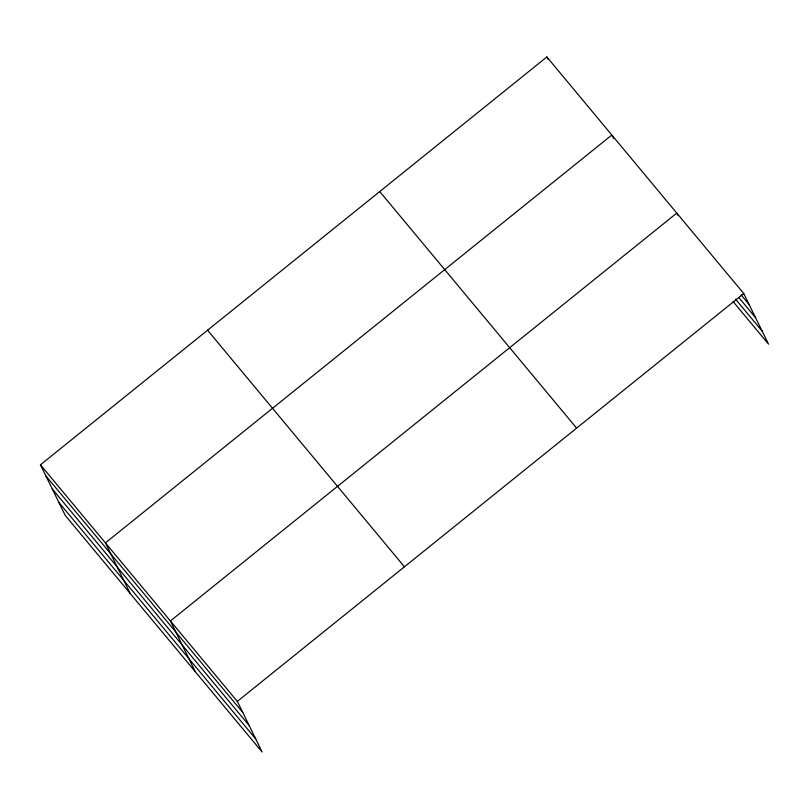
<?xml version="1.0" encoding="UTF-8"?>
<svg xmlns="http://www.w3.org/2000/svg" width="809" height="809" viewBox="0 0 809 809"><rect width="100%" height="100%" fill="white"/><g stroke="black" fill="none" stroke-linecap="round" stroke-linejoin="round"><path stroke-width="1.21" d="M40.45 464.811L237.33 701.393L262.146 752.046L65.266 515.464L40.45 464.811L546.854 56.954L743.734 293.536L768.55 344.189L733.065 301.545M237.33 701.393L743.734 293.536M741.095 294.911L749.164 304.609M738.627 297.318L755.555 317.664M735.533 299.148L762.149 331.124M379.745 191.551L576.625 428.133M207.569 330.224L404.439 566.796M45.87 475.884L242.751 712.466M52.272 488.949L249.152 725.521M58.865 502.399L255.745 738.981M677.881 215.315L676.799 213.101L170.396 620.958L195.202 671.601M613.455 138.349L611.826 135.032L105.423 542.89L130.229 593.533M546.854 56.954L547.946 59.168"/></g></svg>
